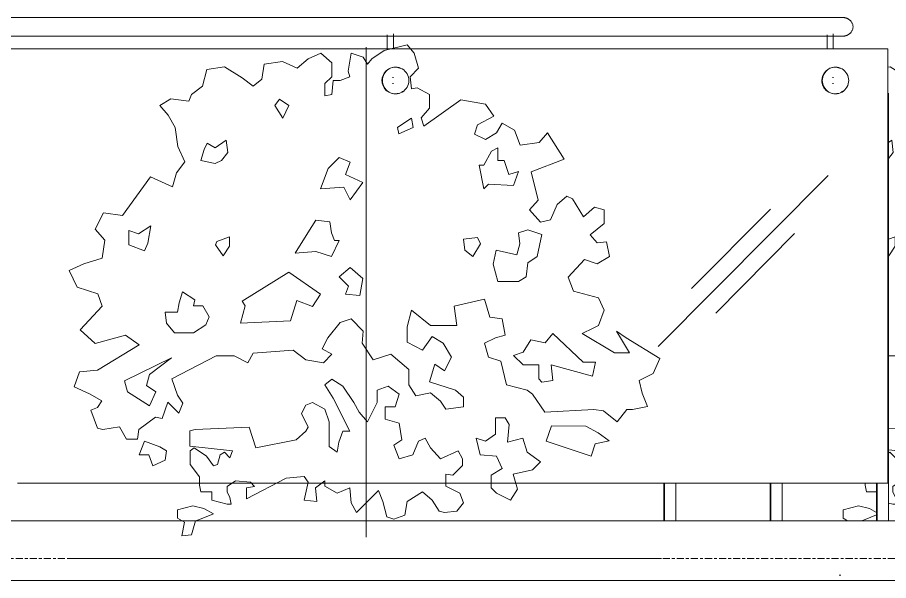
# Model space of a CAD drawing. Header units: millimetres. Extents: x -10599 to 108788, y -9455 to 93550.
# Drawn here: x 56476 to 58443, y 18550 to 19821 of the extents above; entities that cross this region are included whole.
import ezdxf

# ---------------------------------------------------------------- set-up
doc = ezdxf.new("R2010")
doc.units = ezdxf.units.MM
doc.linetypes.add('Centre', pattern=[31.75, 6.35, -4.7625, 15.875, -4.7625])
for name, color, linetype, lineweight in [('G-IMPT', 8, 'Continuous', 5), ('KINH', 152, 'Continuous', 5), ('L-SITE', 91, 'Continuous', 5), ('NET THAY 1', 41, 'Continuous', 5), ('NET THAY 2', 55, 'Continuous', 5), ('NET-THAY', 2, 'Continuous', 9), ('TRUC', 225, 'Continuous', 5)]:
    doc.layers.add(name, color=color, linetype=linetype, lineweight=lineweight)

# ---------------------------------------------------------------- blocks, each defined once
blk = doc.blocks.new('Railing - NBS_RailInfillPnl_Post-V80-MẶT ĐỨNG 1-14')
at = {"layer": 'NET THAY 2'}
for p, q in [((58175.5, 18770), (58175.5, 18685)), ((58176.7, 18685), (58176.7, 18770)), ((58202.5, 18770), (58202.5, 18685))]:
    blk.add_line(p, q, dxfattribs=at)
blk = doc.blocks.new('Railing - NBS_RailInfillPnl_Post-V81-MẶT ĐỨNG 1-14')
at = {"layer": 'NET THAY 2'}
for p, q in [((58442.5, 19650), (58442.5, 18685)), ((58415.5, 18770), (58415.5, 18685)), ((58416.7, 18685), (58416.7, 18770))]:
    blk.add_line(p, q, dxfattribs=at)
blk = doc.blocks.new('Railing - Railing-1506754-MẶT ĐỨNG 1-14')
at = {"layer": 'NET THAY 1'}
for p, q in [((41000.5, 18685), (58462.4, 18685)), ((58334.5, 18562), (58330.9, 18562))]:
    blk.add_line(p, q, dxfattribs=at)
for name, p in [('Railing - NBS_RailInfillPnl_Post-V81-MẶT ĐỨNG 1-14', (0, 0)), ('Railing - NBS_RailInfillPnl_Post-V80-MẶT ĐỨNG 1-14', (-240, 0)), ('Railing - NBS_RailInfillPnl_Post-V80-MẶT ĐỨNG 1-14', (0, 0))]:
    blk.add_blockref(name, p)
blk = doc.blocks.new('Top Rail Type - Top Rail_Internal_-1506755-MẶT ĐỨNG 1-14')
at = {"layer": 'NET THAY 1'}
for p, q in [((41000.5, 19750), (58441, 19750)), ((58441, 19750), (58441, 18770)), ((56476.1, 18770), (58441, 18770))]:
    blk.add_line(p, q, dxfattribs=at)
blk = doc.blocks.new('Handrail Type - Handrail_Internal_-1506756-MẶT ĐỨNG 1-14')
at = {"layer": 'NET THAY 1'}
for p, q in [((58338.7, 19821.2), (41000.5, 19821.2)), ((58338.7, 19821.2), (58315.7, 19821.2)), ((41000.5, 19778.8), (58338.7, 19778.8)), ((58315.7, 19778.8), (58338.7, 19778.8))]:
    blk.add_line(p, q, dxfattribs=at)
for points, knots in [([(58338.7, 19821.2), (58339.3, 19821.2), (58340.3, 19821.2), (58341.8, 19821), (58343.3, 19820.8), (58344.8, 19820.5), (58346.3, 19820.1), (58347.8, 19819.6), (58349.2, 19819), (58350.5, 19818.4), (58351.8, 19817.6), (58353.5, 19816.6), (58355.1, 19815.3), (58356.5, 19814), (58357.8, 19812.6), (58359.2, 19810.6), (58360.6, 19808.1), (58361.9, 19804.6), (58362.3, 19801.9), (58362.3, 19800)], [0.5, 0.5, 0.5, 0.5, 0.5208333, 0.5416667, 0.5625, 0.5833333, 0.6041667, 0.625, 0.6458333, 0.6666667, 0.6875, 0.7083333, 0.75, 0.7708333, 0.7916667, 0.8333333, 0.875, 0.9166667, 1, 1, 1, 1]), ([(58362.3, 19800), (58362.3, 19798.1), (58361.9, 19795.4), (58360.6, 19791.9), (58359.2, 19789.4), (58357.8, 19787.4), (58356.5, 19786), (58355.1, 19784.7), (58353.1, 19783.1), (58351, 19781.8), (58349.2, 19781), (58347.8, 19780.4), (58346.3, 19779.9), (58344.8, 19779.5), (58343.3, 19779.2), (58341.8, 19779), (58340.3, 19778.8), (58339.3, 19778.8), (58338.7, 19778.8)], [0, 0, 0, 0, 0.0833333, 0.125, 0.1666667, 0.2083333, 0.2291667, 0.25, 0.2916667, 0.3333333, 0.3541667, 0.375, 0.3958333, 0.4166667, 0.4375, 0.4583333, 0.4791667, 0.5, 0.5, 0.5, 0.5])]:
    blk.add_open_spline(points, degree=3, knots=knots, dxfattribs=at)
blk = doc.blocks.new('ALB-RAILING 32 - ALB-BALUSTER-V82-MẶT ĐỨNG 1-14')
at = {"layer": 'NET THAY 1'}
for p, q in [((58317.7, 19779.5), (58317.7, 19783.8)), ((58303.7, 19781.6), (58303.7, 19750)), ((58317.7, 19750), (58317.7, 19779)), ((58322.7, 19708.8), (58321.7, 19708.8)), ((58318.2, 19685.8), (58315.9, 19685.8)), ((58315.9, 19671.8), (58318.2, 19671.8)), ((58321.7, 19648.8), (58322.7, 19648.8))]:
    blk.add_line(p, q, dxfattribs=at)
for centre, start_param, end_param in [((58321.7, 19678.8), 0, 1.570796), ((58322.7, 19678.8), 4.712389, 7.853982), ((58321.7, 19678.8), 5.832651, 6.210121), ((58321.7, 19678.8), 1.570796, 3.403392), ((58322.7, 19678.8), 1.570796, 4.712389), ((58321.7, 19678.8), 3.544542, 3.785841)]:
    blk.add_ellipse(centre, major_axis=(0, 30), ratio=0.992899, start_param=start_param, end_param=end_param, dxfattribs=at)
blk = doc.blocks.new('CAY XANH 1 - new block_dwg_110_植栽_中_高木 - 落葉1_φ4000_H5500-1445069-IDEA-4th Storey - Detail-V153-MẶT ĐỨNG 1-14')
at = {"layer": 'G-IMPT'}
for p, q in [((58462.4, 18600), (58477.4, 18600)), ((58543.4, 18600), (58462.4, 18600)), ((58853.6, 18600), (58889.2, 18600)), ((59411.5, 18600), (58868.5, 18600)), ((59053.4, 18600), (58951.9, 18600)), ((59061.7, 18600), (58976.5, 18600)), ((59134.7, 18600), (59022.3, 18600)), ((59195.2, 18600), (59069.4, 18600)), ((59369.1, 18600), (59121.3, 18600)), ((59388.7, 18600), (59165.2, 18600)), ((59432.1, 18600), (59285, 18600))]:
    blk.add_line(p, q, dxfattribs=at)
at = {"layer": 'G-IMPT', "flags": 128}
for points in [[(58462.4, 18600), (58492.4, 18600), (58517.9, 18600), (58462.4, 18600)], [(58462.4, 18600), (58483.3, 18600), (58625.1, 18600), (58562.5, 18600), (58463.5, 18600)], [(58462.4, 18600), (58550.9, 18600), (58462.4, 18600)], [(58462.4, 18600), (58496.5, 18600), (58625.1, 18600), (58767, 18600), (58765.3, 18600)], [(58486.2, 18600), (58542.2, 18600), (58583.9, 18600), (58517.9, 18600), (58462.4, 18600)], [(58476.4, 18600), (58531.4, 18600), (58563.3, 18600)], [(58538.2, 18600), (58613.6, 18600), (58550.9, 18600), (58476.8, 18600)], [(58583.9, 18600), (58668, 18600), (58550.9, 18600)], [(58561, 18600), (58640, 18600), (58767, 18600), (58668, 18600)], [(58608.6, 18600), (58630.1, 18600), (58636.7, 18600), (58640, 18600)], [(58659.3, 18600), (58697.6, 18600), (58694.4, 18600), (58613.6, 18600)], [(58664.4, 18600), (58706.4, 18600), (58776.9, 18600), (58848.2, 18600)], [(58694.4, 18600), (58765.3, 18600), (58781.8, 18600), (58780.2, 18600)], [(58792.5, 18600), (58825.6, 18600), (58822.2, 18600), (58784.3, 18600), (58710.1, 18600)], [(59416.8, 18600), (59275, 18600), (59171.1, 18600), (59025.9, 18600), (58767, 18600), (58763.7, 18600), (58776.9, 18600), (58763.7, 18600)], [(58765.3, 18600), (58842.2, 18600), (58867, 18600), (58862.5, 18600)], [(59224.1, 18600), (59109.1, 18600), (58976.5, 18600), (58895.6, 18600), (58767, 18600), (58869.2, 18600), (58856.9, 18600)], [(58770.3, 18600), (58883.6, 18600), (59061.7, 18600), (59124.1, 18600)], [(58937.3, 18600), (58856.9, 18600), (58850.3, 18600), (58822.2, 18600)], [(58920.8, 18600), (58848.2, 18600), (58842.2, 18600)], [(59392.3, 18600), (59232.6, 18600), (59016, 18600), (58869.2, 18600)], [(58987.8, 18600), (58951.9, 18600), (58889.2, 18600)], [(59304, 18600), (59126.8, 18600), (58895.6, 18600), (59123.7, 18600), (59227.6, 18600), (59399.6, 18600)], [(58948.3, 18600), (58940.7, 18600), (58920.8, 18600), (58981.8, 18600), (59039.5, 18600)], [(59248.8, 18600), (59166.2, 18600), (59079.1, 18600), (58937.3, 18600), (58996.7, 18600)], [(59316.6, 18600), (59197.5, 18600), (59080.4, 18600), (59016, 18600)], [(59282.4, 18600), (59025.9, 18600), (59183, 18600)], [(59281.2, 18600), (59183, 18600), (59273.8, 18600), (59427.7, 18600)]]:
    blk.add_lwpolyline(points, dxfattribs=at)
blk = doc.blocks.new('CAY XANH 1 - new block_dwg-V154-MẶT ĐỨNG 1-14')
blk.add_blockref('CAY XANH 1 - new block_dwg_110_植栽_中_高木 - 落葉1_φ4000_H5500-1445069-IDEA-4th Storey - Detail-V153-MẶT ĐỨNG 1-14', (0, 0))
blk = doc.blocks.new('CAY XANH 1 - CAY XANH_dwg-V155-MẶT ĐỨNG 1-14')
at = {"layer": 'G-IMPT'}
for p, q in [((58442.5, 19502.6), (58453.2, 19516)), ((58415.5, 18703.6), (58399.3, 18712.7))]:
    blk.add_line(p, q, dxfattribs=at)
at = {"layer": 'G-IMPT', "flags": 128}
for points in [[(58441, 19708.8), (58446.1, 19709.6), (58486.2, 19684.8), (58511, 19665.8), (58530, 19681.6), (58535.9, 19715.5), (58576.5, 19721.8), (58610.3, 19706.5), (58635.1, 19728.1), (58663.1, 19740.3), (58687.9, 19718.6), (58687.9, 19687.4), (58672.6, 19672.1), (58672.6, 19644.1), (58687.9, 19647.3), (58691.1, 19678.5), (58707, 19678.5), (58728.6, 19687.4), (58725.4, 19700.1), (58731.8, 19740.3), (58759.2, 19731.3), (58768.7, 19715.5), (58778.3, 19728.1), (58806.2, 19746.6), (58858.5, 19759.3), (58874.4, 19740.3), (58883.9, 19706.5), (58864.9, 19687.4), (58868, 19660), (58880.7, 19662.6), (58908.7, 19647.3), (58908.7, 19616.1), (58889.7, 19594.5), (58896, 19576), (58979.5, 19635.1), (59035.4, 19625.6), (59053.9, 19598.2), (59017, 19579.1), (59010.6, 19557.5), (59035.4, 19545.3), (59060.3, 19560.7), (59072.4, 19582.3), (59100.4, 19567), (59113.1, 19532.7), (59156.4, 19539), (59174.9, 19560.7), (59212.4, 19501.5), (59138.4, 19473), (59153.7, 19408.5), (59134.7, 19386.8), (59159.5, 19358.8), (59181.7, 19364.6), (59197, 19399), (59218.7, 19417.5), (59231.4, 19411.7), (59256.2, 19371), (59281, 19392.6), (59302.7, 19386.8), (59302.7, 19355.7), (59271.5, 19330.8), (59286.8, 19312.3), (59308.5, 19315), (59314.8, 19281.2), (59286.8, 19265.3), (59258.8, 19274.8), (59221.9, 19234.7), (59234, 19203.5), (59290, 19188.2), (59302.7, 19160.2), (59290, 19125.8), (59277.8, 19119.5), (59253, 19107.4), (59326.2, 19063.8), (59360.5, 19063.8), (59330.7, 19113.2), (59352.3, 19097.8), (59428.6, 19051.1), (59413.3, 19017.3), (59382.2, 19001.4), (59388.5, 18973.4), (59400.6, 18942.8), (59366.8, 18936.4), (59354.2, 18936.4), (59332.5, 18908.4), (59301.4, 18933.3), (59279.7, 18936.4), (59169.1, 18930.4), (59141.1, 18970.5), (59128.9, 18980), (59082.4, 18992.2), (59069.8, 19045), (59041.8, 19054.5), (59032.8, 19085.7), (59057.6, 19097.8), (59079.3, 19104.2), (59072.9, 19141.2), (59044.9, 19144.3), (59032.8, 19185), (58964.1, 19169.2), (58970.5, 19125.8), (58911.3, 19125.8), (58868, 19160.2), (58858.5, 19122.7), (58858.5, 19088.3), (58892.9, 19069.8), (58914.5, 19101), (58939.3, 19085.7), (58958.3, 19054.5), (58942.5, 19023.4), (58920.8, 19038.7), (58908.7, 18998.5), (58967.3, 18980), (58985.8, 18964.2), (58985.8, 18942.5), (58945.7, 18936.7), (58933.5, 18955.2), (58911.3, 18973.7), (58877.5, 18967.3), (58861.7, 18992.2), (58861.7, 19026.5), (58821.6, 19060.9), (58781.4, 19048.2), (58756.6, 19085.7), (58759.2, 19113.2), (58731.8, 19141.2), (58707, 19132.2), (58679, 19097.8), (58666.3, 19073), (58687.9, 19060.9), (58669.5, 19041.8), (58629.3, 19048.2), (58601.3, 19069.8), (58510.7, 19063.5), (58498.5, 19041.8), (58467.4, 19057.2), (58442.5, 19057.2)], [(58453.2, 19516), (58449.7, 19544.3), (58442.5, 19539.2)], [(58443, 19283.3), (58457.2, 19304.6), (58457.2, 19325.9), (58442.5, 19320.4)], [(58442.5, 18893.6), (58501.7, 18896), (58517, 18849.5), (58607.7, 18868), (58629.3, 18887), (58635.1, 18896), (58619.8, 18927.2), (58629.3, 18945.7), (58644.6, 18952), (58672.6, 18936.7), (58682.1, 18908.7), (58682.1, 18874.4), (58682.1, 18852.7), (58700.6, 18840), (58703.8, 18862.2), (58712.8, 18887), (58728.6, 18887), (58691.1, 18961.5), (58672.6, 18992.2), (58687.9, 19004.9), (58712.8, 18989), (58737.6, 18952), (58750.3, 18930.4), (58768.7, 18908.7), (58790.4, 18952), (58790.4, 18980), (58815.2, 18989), (58840, 18970.5), (58831.1, 18942.5), (58808.9, 18942.5), (58808.9, 18914.5), (58840, 18905.5), (58846.4, 18868), (58827.9, 18855.9), (58840, 18824.7), (58871.2, 18834.2), (58883.9, 18864.9), (58899.2, 18871.2), (58911.3, 18849.5), (58933.5, 18824.7), (58973.7, 18843.2), (58983.2, 18824.7), (58983.2, 18809.4), (58961, 18787.7), (58945.7, 18790.4), (58945.7, 18762.9), (58976.8, 18747), (58985.8, 18725.4), (58970.5, 18706.9), (58942.5, 18703.7), (58930.3, 18706.9), (58914.5, 18731.7), (58892.9, 18750.2), (58858.5, 18728.5), (58852.7, 18697.4), (58827.9, 18688.4), (58812.1, 18694.2), (58803.1, 18728.5), (58793.6, 18753.4), (58771.9, 18731.7), (58743.9, 18703.7), (58731.8, 18725.4), (58728.6, 18759.7), (58700.6, 18747), (58672.6, 18762.9), (58672.6, 18775), (58651, 18759.7), (58654.2, 18728.5), (58626.2, 18731.7), (58635.1, 18771.9), (58626.2, 18784.6), (58585.5, 18781.4), (58495.4, 18734.3), (58495.4, 18759.2), (58513.9, 18762.3), (58504.4, 18771.9)], [(58442.5, 18837.9), (58445.7, 18840), (58457.9, 18827.3), (58464.2, 18843.2), (58442.5, 18845.5)], [(58415.5, 18750.2), (58392.9, 18750.2), (58389.8, 18765.5), (58389.8, 18770)], [(58504.4, 18771.9), (58470.6, 18775), (58452.1, 18762.3), (58452.1, 18750.2), (58457.9, 18737.5), (58461.1, 18722.2), (58452.1, 18722.2), (58442.5, 18724.7)], [(58399.3, 18712.7), (58374.4, 18719), (58340.1, 18709.5), (58340.1, 18691), (58349.8, 18685)], [(58381.2, 18685), (58389.8, 18687.9), (58415.5, 18698.3)]]:
    blk.add_lwpolyline(points, dxfattribs=at)
for points in [[(58591.5, 19622.4), (58570.2, 19636.6), (58559.6, 19622.4), (58577.3, 19594)], [(58857.5, 19586.9), (58868.1, 19594), (58871.6, 19572.7), (58839.7, 19558.5), (58836.2, 19572.7)], [(59048.9, 19519.5), (59063.1, 19526.6), (59063.1, 19498.2), (59077.3, 19498.2), (59087.9, 19466.3), (59109.2, 19473.4), (59098.6, 19441.5), (59041.8, 19445), (59031.2, 19434.4), (59020.6, 19487.6), (59031.2, 19487.6)], [(58680.2, 19480.5), (58705, 19505.3), (58729.8, 19494.7), (58719.2, 19466.3), (58758.2, 19448.6), (58729.8, 19409.5), (58715.6, 19437.9), (58662.4, 19434.4)], [(58634.1, 19335), (58651.8, 19363.4), (58683.7, 19359.9), (58687.3, 19335), (58694.4, 19317.3), (58705, 19317.3), (58687.3, 19281.8), (58651.8, 19292.5), (58605.7, 19288.9)], [(59052.5, 19264.1), (59059.6, 19296), (59105.7, 19285.4), (59112.8, 19310.2), (59109.2, 19335), (59130.5, 19342.1), (59162.4, 19331.5), (59151.8, 19281.8), (59130.5, 19267.6), (59126.9, 19235.7), (59109.2, 19225.1), (59063.1, 19225.1)], [(58988.7, 19296), (58985.1, 19320.9), (59017, 19324.4), (59024.1, 19310.2), (59006.4, 19281.8)], [(58751.1, 19193.2), (58758.2, 19232.2), (58729.8, 19257), (58705, 19235.7), (58726.3, 19214.4), (58719.2, 19196.7)], [(58644.7, 19168.3), (58662.4, 19196.7), (58591.5, 19246.4), (58485.6, 19180.5), (58492.6, 19169.8), (58482, 19130.8), (58595.1, 19136.4), (58609.3, 19182.5)], [(59119.9, 19065.4), (59137.6, 19093.8), (59169.5, 19086.7), (59187.2, 19108), (59255.3, 19043.1), (59283.7, 19043.1), (59276.6, 19011.2), (59183.7, 19037.1), (59187.2, 19001.6), (59162.4, 18998), (59155.3, 19005.1), (59155.3, 19037.1), (59119.9, 19037.1), (59098.6, 19058.4)], [(59088.3, 18902.4), (59079.3, 18917.7), (59057.6, 18917.7), (59057.6, 18880.7), (59035.4, 18864.9), (59013.8, 18871.2), (59023.3, 18834.2), (59060.3, 18831), (59072.9, 18803), (59048.1, 18787.7), (59048.1, 18759.7), (59060.3, 18747), (59091.4, 18731.7), (59107.3, 18756.5), (59097.8, 18790.4), (59141.1, 18799.9), (59159.5, 18818.4), (59128.9, 18840), (59119.4, 18871.2), (59085.1, 18862.2)], [(59261.2, 18898.9), (59184.4, 18899.2), (59172.2, 18864.9), (59273.4, 18830.8), (59282.9, 18858.8), (59314, 18865.1), (59289.2, 18883.6)]]:
    blk.add_lwpolyline(points, close=True, dxfattribs=at)
blk = doc.blocks.new('CAY XANH 1 - CAY XANH_dwg-V123-MẶT ĐỨNG 1-14')
at = {"layer": 'G-IMPT'}
for p, q in [((59193.8, 19483), (59193.8, 19514.9)), ((59193.8, 19221.1), (59193.8, 19260.1)), ((59193.8, 18899.2), (59193.8, 18914.4))]:
    blk.add_line(p, q, dxfattribs=at)
at = {"layer": 'G-IMPT', "flags": 128}
for points in [[(59193.8, 19673.5), (59193.8, 19682.4), (59193.8, 19695.1), (59193.8, 19735.2), (59193.8, 19726.2), (59193.8, 19710.4), (59193.8, 19723), (59193.8, 19741.5), (59193.8, 19754.1), (59193.8, 19735.2), (59193.8, 19701.4), (59193.8, 19682.4), (59193.8, 19655), (59193.8, 19657.7), (59193.8, 19642.4), (59193.8, 19611.3), (59193.8, 19589.7), (59193.8, 19571.2), (59193.8, 19630.3), (59193.8, 19620.8), (59193.8, 19593.4), (59193.8, 19574.4), (59193.8, 19552.8), (59193.8, 19540.6), (59193.8, 19555.9), (59193.8, 19577.5), (59193.8, 19562.3), (59193.8, 19528), (59193.8, 19534.3), (59193.8, 19555.9), (59193.8, 19496.9), (59193.8, 19468.4), (59193.8, 19404.1), (59193.8, 19382.5), (59193.8, 19354.6), (59193.8, 19360.4), (59193.8, 19394.6), (59193.8, 19413.1), (59193.8, 19407.3), (59193.8, 19366.7), (59193.8, 19388.3), (59193.8, 19382.5), (59193.8, 19351.4), (59193.8, 19326.6), (59193.8, 19308.2), (59193.8, 19310.8), (59193.8, 19277.1), (59193.8, 19261.3), (59193.8, 19270.8), (59193.8, 19230.7), (59193.8, 19199.6), (59193.8, 19184.3), (59193.8, 19156.4), (59193.8, 19122.1), (59193.8, 19115.8), (59193.8, 19103.7), (59193.8, 19060.2)], [(59193.8, 18866.3), (59193.8, 18894.2), (59193.8, 18887.9), (59193.8, 18891), (59193.8, 18931.1), (59193.8, 18937.4), (59193.8, 18952.7), (59193.8, 18968.5), (59193.8, 18983.8), (59193.8, 19018.1), (59193.8, 19021.2), (59193.8, 19078.4), (59193.8, 19100), (59193.8, 19081.5), (59193.8, 19112.6), (59193.8, 19165.3), (59193.8, 19193.3), (59193.8, 19208.6), (59193.8, 19246), (59193.8, 19261.3), (59193.8, 19273.4), (59193.8, 19314), (59193.8, 19338.8), (59193.8, 19375.6), (59193.8, 19369.9), (59193.8, 19456.8), (59193.8, 19434.7), (59193.8, 19465.8), (59193.8, 19490.6), (59193.8, 19524.8), (59193.8, 19568.1), (59193.8, 19596), (59193.8, 19617.6), (59193.8, 19632.9), (59193.8, 19627.1), (59193.8, 19642.4), (59193.8, 19660.8), (59193.8, 19698.3), (59193.8, 19704.6), (59193.8, 19679.8), (59193.8, 19660.8), (59193.8, 19676.6), (59193.8, 19710.4), (59193.8, 19716.7), (59193.8, 19701.4), (59193.8, 19723), (59193.8, 19735.2), (59193.8, 19713.5), (59193.8, 19682.4), (59193.8, 19667.2), (59193.8, 19639.2), (59193.8, 19642.4), (59193.8, 19673.5)], [(59193.8, 19514.9), (59193.8, 19522), (59193.8, 19493.6)], [(59193.8, 19493.6), (59193.8, 19461.8), (59193.8, 19468.9), (59193.8, 19437), (59193.8, 19440.6), (59193.8, 19429.9), (59193.8, 19483)], [(59193.8, 19330.8), (59193.8, 19359.2), (59193.8, 19355.6), (59193.8, 19330.8), (59193.8, 19313.1)], [(59193.8, 19260.1), (59193.8, 19291.9), (59193.8, 19281.3), (59193.8, 19306.1), (59193.8, 19330.8), (59193.8, 19337.9), (59193.8, 19327.3), (59193.8, 19277.8), (59193.8, 19263.6), (59193.8, 19231.7), (59193.8, 19221.1)], [(59193.8, 19313.1), (59193.8, 19277.8), (59193.8, 19288.4), (59193.8, 19284.8), (59193.8, 19330.8)], [(59193.8, 19151.8), (59193.8, 19173.1), (59193.8, 19197.8), (59193.8, 19180.1), (59193.8, 19166)], [(59193.8, 18933.1), (59193.8, 18905.2), (59193.8, 18930), (59193.8, 18933.1), (59193.8, 18927.1), (59193.8, 18967.2), (59193.8, 18976.6), (59193.8, 18988.8), (59193.8, 19041.5), (59193.8, 19051), (59193.8, 19082.1), (59193.8, 19094.2), (59193.8, 19100.5), (59193.8, 19137.4), (59193.8, 19140.6), (59193.8, 19181.2), (59193.8, 19165.3), (59193.8, 19122.1)], [(59193.8, 19166), (59193.8, 19141.2), (59193.8, 19123.5), (59193.8, 19105.8)], [(59193.8, 19122.1), (59193.8, 19156.4), (59193.8, 19119), (59193.8, 19084.7), (59193.8, 19066.2), (59193.8, 19097.3), (59193.8, 19082.1), (59193.8, 19051), (59193.8, 19019.9), (59193.8, 19035.1), (59193.8, 18995.1), (59193.8, 18976.6), (59193.8, 18960.8), (59193.8, 18939.2), (59193.8, 18933.4), (59193.8, 18951.9), (59193.8, 18970.3), (59193.8, 18964), (59193.8, 18988.8), (59193.8, 19023), (59193.8, 19057.3), (59193.8, 19044.6), (59193.8, 19082.1), (59193.8, 19109.5), (59193.8, 19137.4), (59193.8, 19128.4), (59193.8, 19094.2), (59193.8, 19069.4), (59193.8, 19057.3), (59193.8, 19038.3), (59193.8, 19044.6), (59193.8, 19066.2), (59193.8, 19059.9), (59193.8, 19038.3), (59193.8, 19053.6)], [(59193.8, 19105.8), (59193.8, 19127.1), (59193.8, 19151.8)], [(59193.8, 19060.2), (59193.8, 19109.5), (59193.8, 19094.2), (59193.8, 19047.5), (59193.8, 19013.8), (59193.8, 18998), (59193.8, 18970), (59193.8, 18939.5), (59193.8, 18933.1)], [(59193.8, 19061.9), (59193.8, 19090.2), (59193.8, 19083.1), (59193.8, 19104.3), (59193.8, 19039.6)], [(59193.8, 19033.5), (59193.8, 19054.8), (59193.8, 19061.9)], [(59193.8, 19053.6), (59193.8, 19002.3), (59193.8, 18965.4), (59193.8, 18946.9), (59193.8, 18924.8), (59193.8, 18940.6), (59193.8, 18949.4), (59193.8, 18912.6)], [(59193.8, 19039.6), (59193.8, 19007.8), (59193.8, 19033.5), (59193.8, 18998.2), (59193.8, 18994.6), (59193.8, 19001.7), (59193.8, 19033.5)], [(59193.8, 18883.9), (59193.8, 18958.2), (59193.8, 18988.8), (59193.8, 19001.4), (59193.8, 18985.6), (59193.8, 18948.7), (59193.8, 18927.1), (59193.8, 18905.5), (59193.8, 18948.7), (59193.8, 18976.6), (59193.8, 18985.6), (59193.8, 18967.2), (59193.8, 18939.2)], [(59193.8, 18747.3), (59193.8, 18762.6), (59193.8, 18781.1), (59193.8, 18809), (59193.8, 18840.1), (59193.8, 18846.4), (59193.8, 18827.5), (59193.8, 18805.8), (59193.8, 18809), (59193.8, 18830.6), (59193.8, 18836.9), (59193.8, 18824.3), (59193.8, 18840.1), (59193.8, 18850.4), (59193.8, 18884.7), (59193.8, 18887.9), (59193.8, 18892.8), (59193.8, 18846.4), (59193.8, 18864.9), (59193.8, 18883.9), (59193.8, 18892.8), (59193.8, 18923.9), (59193.8, 18942.4), (59193.8, 18948.7), (59193.8, 18933.4), (59193.8, 18905.5), (59193.8, 18871.2), (59193.8, 18849.6), (59193.8, 18837), (59193.8, 18859.1), (59193.8, 18883.9)], [(59193.8, 18939.2), (59193.8, 18911.3), (59193.8, 18902.3), (59193.8, 18864.9), (59193.8, 18852.8), (59193.8, 18821.7), (59193.8, 18831.2), (59193.8, 18861.7), (59193.8, 18868.1), (59193.8, 18846.4), (59193.8, 18821.7), (59193.8, 18840.1), (59193.8, 18821.7), (59193.8, 18806.4), (59193.8, 18784.8), (59193.8, 18787.4), (59193.8, 18760), (59193.8, 18744.2), (59193.8, 18722.6), (59193.8, 18704.1), (59193.8, 18701), (59193.8, 18704.1), (59193.8, 18728.9), (59193.8, 18747.3), (59193.8, 18725.7), (59193.8, 18694.6), (59193.8, 18685.7), (59193.8, 18691.5), (59193.8, 18725.7), (59193.8, 18750.5), (59193.8, 18728.9), (59193.8, 18701), (59193.8, 18722.6), (59193.8, 18756.8), (59193.8, 18744.2), (59193.8, 18760), (59193.8, 18772.1), (59193.8, 18756.8), (59193.8, 18725.7), (59193.8, 18728.9), (59193.8, 18769), (59193.8, 18781.6), (59193.8, 18778.4), (59193.8, 18731.5), (59193.8, 18756.3), (59193.8, 18759.5), (59193.8, 18768.9)], [(59193.8, 18912.6), (59193.8, 18915.8), (59193.8, 18887.9), (59193.8, 18866.3)], [(59193.8, 18914.4), (59193.8, 18877.5), (59193.8, 18861.7), (59193.8, 18868.1), (59193.8, 18831.2), (59193.8, 18828), (59193.8, 18800.1), (59193.8, 18784.8), (59193.8, 18756.8), (59193.8, 18744.2), (59193.8, 18728.9), (59193.8, 18753.7), (59193.8, 18787.4), (59193.8, 18796.9), (59193.8, 18815.3), (59193.8, 18837), (59193.8, 18868.1), (59193.8, 18859.1), (59193.8, 18899.2)], [(59193.8, 18849.1), (59193.8, 18861.7), (59193.8, 18830.6)], [(59193.8, 18830.6), (59193.8, 18805.8), (59193.8, 18818.5), (59193.8, 18840.1), (59193.8, 18849.1)], [(59193.8, 18768.9), (59193.8, 18772.1), (59193.8, 18759.5), (59193.8, 18747.3), (59193.8, 18734.7), (59193.8, 18719.4)], [(59193.8, 18719.4), (59193.8, 18728.4), (59193.8, 18747.3)]]:
    blk.add_lwpolyline(points, dxfattribs=at)
for points in [[(59193.8, 19617.5), (59193.8, 19631.7), (59193.8, 19617.5), (59193.8, 19589.2)], [(59193.8, 19582.1), (59193.8, 19589.2), (59193.8, 19568), (59193.8, 19553.8), (59193.8, 19568)], [(59193.8, 19511.3), (59193.8, 19539.7), (59193.8, 19522), (59193.8, 19532.6), (59193.8, 19518.4), (59193.8, 19493.6), (59193.8, 19486.6), (59193.8, 19493.6)], [(59193.8, 19475.9), (59193.8, 19500.7), (59193.8, 19490.1), (59193.8, 19461.8), (59193.8, 19444.1), (59193.8, 19405.2), (59193.8, 19433.5), (59193.8, 19429.9)], [(59193.8, 19304), (59193.8, 19335.9), (59193.8, 19328.8), (59193.8, 19346.5), (59193.8, 19307.6), (59193.8, 19289.9)], [(59193.8, 19311.1), (59193.8, 19304), (59193.8, 19279.2), (59193.8, 19300.5), (59193.8, 19321.7)], [(59193.8, 19291.9), (59193.8, 19316.7), (59193.8, 19320.2), (59193.8, 19306.1), (59193.8, 19277.8)], [(59193.8, 19189.3), (59193.8, 19228.2), (59193.8, 19253), (59193.8, 19231.7), (59193.8, 19210.5), (59193.8, 19192.8)], [(59193.8, 19164.5), (59193.8, 19192.8), (59193.8, 19242.4), (59193.8, 19176.6), (59193.8, 19166), (59193.8, 19127.1), (59193.8, 19132.6), (59193.8, 19178.7)], [(59193.8, 18972.7), (59193.8, 18997.5), (59193.8, 19049.2), (59193.8, 19011.6), (59193.8, 18986.9), (59193.8, 18972.7), (59193.8, 18940.9)], [(59193.8, 18895.7), (59193.8, 18896), (59193.8, 18861.7), (59193.8, 18827.7), (59193.8, 18855.7), (59193.8, 18862), (59193.8, 18880.4)], [(59193.8, 18709.9), (59193.8, 18716.2), (59193.8, 18706.7), (59193.8, 18688.3), (59193.8, 18678.8), (59193.8, 18648.2), (59193.8, 18650.9), (59193.8, 18682), (59193.8, 18685.1), (59193.8, 18697.8)]]:
    blk.add_lwpolyline(points, close=True, dxfattribs=at)
blk = doc.blocks.new('CAY XANH 1 - CAY XANH 1-V156-MẶT ĐỨNG 1-14')
for name, p in [('CAY XANH 1 - CAY XANH_dwg-V155-MẶT ĐỨNG 1-14', (0, 0)), ('CAY XANH 1 - CAY XANH_dwg-V123-MẶT ĐỨNG 1-14', (-428.3, 0)), ('CAY XANH 1 - new block_dwg-V154-MẶT ĐỨNG 1-14', (0, 0))]:
    blk.add_blockref(name, p)
blk = doc.blocks.new('CAY XANH 1 - new block_dwg_110_植栽_中_高木 - 落葉1_φ4000_H5500-1445069-IDEA-4th Storey - Detail-V161-MẶT ĐỨNG 1-14')
at = {"layer": 'G-IMPT'}
for p, q in [((56594.3, 18600), (56774.5, 18600)), ((56602.6, 18600), (56738.1, 18600)), ((56644.4, 18600), (56735.7, 18600)), ((56738.3, 18600), (56796, 18600)), ((56777.4, 18600), (56836.4, 18600)), ((56787.7, 18600), (56915.7, 18600)), ((56921.4, 18600), (56975.1, 18600)), ((57041, 18600), (57025.1, 18600)), ((57134.3, 18600), (57137.6, 18600)), ((57351.2, 18600), (57386.8, 18600)), ((57909.1, 18600), (57366.1, 18600)), ((57551, 18600), (57449.5, 18600)), ((57559.3, 18600), (57474.1, 18600)), ((57632.3, 18600), (57519.9, 18600)), ((57692.9, 18600), (57567.1, 18600)), ((57866.7, 18600), (57618.9, 18600)), ((57886.3, 18600), (57662.8, 18600)), ((57929.8, 18600), (57782.6, 18600))]:
    blk.add_line(p, q, dxfattribs=at)
at = {"layer": 'G-IMPT', "flags": 128}
for points in [[(56602.8, 18600), (56778.3, 18600), (56894.4, 18600), (56947.9, 18600)], [(56614.9, 18600), (56741.7, 18600), (56850.6, 18600), (56980.9, 18600), (57122.7, 18600), (57060.1, 18600), (56961.1, 18600), (56814.6, 18600)], [(56754.4, 18600), (56868.3, 18600), (56795.8, 18600), (56767.7, 18600), (56699.8, 18600)], [(56700.5, 18600), (56898.4, 18600), (56994.1, 18600), (57122.7, 18600), (57264.6, 18600), (57262.9, 18600)], [(56714.9, 18600), (56868.3, 18600), (56822.4, 18600)], [(56739.5, 18600), (56847.5, 18600), (56903.6, 18600)], [(56868.3, 18600), (57048.5, 18600), (56847.3, 18600), (56740.4, 18600)], [(56965.8, 18600), (56990, 18600), (57015.5, 18600), (56868.3, 18600)], [(57032.4, 18600), (57039.9, 18600), (57081.5, 18600), (57015.5, 18600), (56933.1, 18600), (56880.3, 18600), (56876.4, 18600)], [(56974, 18600), (57029, 18600), (57060.9, 18600)], [(57035.9, 18600), (57111.2, 18600), (57048.5, 18600), (56974.4, 18600)], [(57081.5, 18600), (57165.6, 18600), (57048.5, 18600)], [(57157, 18600), (57195.2, 18600), (57192, 18600), (57111.2, 18600)], [(57116.9, 18600), (57137.6, 18600), (57264.6, 18600), (57165.6, 18600)], [(57192, 18600), (57262.9, 18600), (57279.4, 18600), (57277.8, 18600)], [(57290.1, 18600), (57323.2, 18600), (57319.9, 18600), (57281.9, 18600), (57207.7, 18600)], [(57212.7, 18600), (57274.5, 18600), (57345.8, 18600)], [(57914.5, 18600), (57772.6, 18600), (57668.7, 18600), (57523.6, 18600), (57264.6, 18600), (57261.3, 18600), (57274.5, 18600), (57261.3, 18600)], [(57716, 18600), (57606.8, 18600), (57474.1, 18600), (57393.2, 18600), (57264.6, 18600), (57366.9, 18600), (57354.5, 18600)], [(57267.9, 18600), (57381.3, 18600), (57559.3, 18600), (57576.6, 18600)], [(57434.9, 18600), (57354.5, 18600), (57347.9, 18600), (57319.9, 18600)], [(57334, 18600), (57339.8, 18600), (57344.1, 18600)], [(57418.4, 18600), (57345.8, 18600), (57339.8, 18600)], [(57889.9, 18600), (57730.2, 18600), (57513.7, 18600), (57366.9, 18600)], [(57485.4, 18600), (57449.5, 18600), (57386.8, 18600)], [(57801.6, 18600), (57624.5, 18600), (57393.2, 18600), (57621.3, 18600), (57725.2, 18600), (57897.2, 18600)], [(57424.8, 18600), (57418.4, 18600), (57441.2, 18600)], [(57746.5, 18600), (57663.8, 18600), (57576.7, 18600), (57434.9, 18600), (57494.3, 18600)], [(57814.3, 18600), (57695.1, 18600), (57578, 18600), (57513.7, 18600)], [(57780.1, 18600), (57523.6, 18600), (57680.7, 18600)], [(57778.9, 18600), (57680.7, 18600), (57771.4, 18600), (57925.3, 18600)]]:
    blk.add_lwpolyline(points, dxfattribs=at)
blk = doc.blocks.new('CAY XANH 1 - new block_dwg-V162-MẶT ĐỨNG 1-14')
blk.add_blockref('CAY XANH 1 - new block_dwg_110_植栽_中_高木 - 落葉1_φ4000_H5500-1445069-IDEA-4th Storey - Detail-V161-MẶT ĐỨNG 1-14', (0, 0))
blk = doc.blocks.new('CAY XANH 1 - CAY XANH_dwg-V118-MẶT ĐỨNG 1-14')
at = {"layer": 'G-IMPT', "flags": 128}
for points in [[(41357.7, 18915.9), (41342.4, 18919.1), (41304.9, 18891.1), (41301.8, 18869.4), (41276.9, 18869.4), (41261.6, 18897.4), (41224.1, 18891.1), (41212, 18894.2), (41196.7, 18934.4), (41212, 18940.7), (41221.5, 18956), (41193.5, 18971.9), (41159.2, 18987.2), (41171.3, 19021.5), (41212, 19024.7), (41306, 19082), (41274.8, 19103.6), (41206.2, 19085.2), (41172.4, 19116.3), (41222, 19169.2), (41212.5, 19197.2), (41166, 19212.5), (41147.5, 19250), (41181.3, 19265.3), (41222, 19277.5), (41228.3, 19318.1), (41206.2, 19343), (41225.2, 19380), (41268.5, 19374.1), (41331.1, 19461.3), (41380.8, 19439.1), (41389.8, 19470.3), (41408.8, 19495.1), (41392.9, 19529.5), (41387.1, 19572.8), (41371.3, 19600.8), (41352.8, 19622.5), (41377.6, 19637.8), (41417.8, 19632), (41424.1, 19647.3), (41448.9, 19665.8), (41458.4, 19703.3), (41498.6, 19709.6), (41538.7, 19684.8), (41563.5, 19665.8), (41582.5, 19681.6), (41588.3, 19715.5), (41629, 19721.8), (41662.8, 19706.5), (41687.6, 19728.1), (41715.6, 19740.3), (41740.4, 19718.6), (41740.4, 19687.4), (41725.1, 19672.1), (41725.1, 19644.1), (41740.4, 19647.3), (41743.6, 19678.5), (41759.4, 19678.5), (41781.1, 19687.4), (41777.9, 19700.1), (41784.3, 19740.3), (41811.7, 19731.3), (41821.2, 19715.5), (41830.7, 19728.1), (41858.7, 19746.6), (41911, 19759.3), (41926.8, 19740.3), (41936.3, 19706.5), (41917.3, 19687.4), (41920.5, 19660), (41933.2, 19662.6), (41961.2, 19647.3), (41961.2, 19616.1), (41942.2, 19594.5), (41948.5, 19576), (42031.9, 19635.1), (42087.9, 19625.6), (42106.4, 19598.2), (42069.4, 19579.1), (42063.1, 19557.5), (42087.9, 19545.3), (42112.7, 19560.7), (42124.9, 19582.3), (42152.9, 19567), (42165.5, 19532.7), (42208.9, 19539), (42227.3, 19560.7), (42264.8, 19501.5), (42190.9, 19473), (42206.2, 19408.5), (42187.2, 19386.8), (42212, 19358.8), (42234.2, 19364.6), (42249.5, 19399), (42271.2, 19417.5), (42283.8, 19411.7), (42308.7, 19371), (42333.5, 19392.6), (42355.1, 19386.8), (42355.1, 19355.7), (42324, 19330.8), (42339.3, 19312.3), (42360.9, 19315), (42367.3, 19281.2), (42339.3, 19265.3), (42311.3, 19274.8), (42274.3, 19234.7), (42286.5, 19203.5), (42342.5, 19188.2), (42355.1, 19160.2), (42342.5, 19125.8), (42330.3, 19119.5), (42305.5, 19107.4), (42378.7, 19063.8), (42413, 19063.8), (42383.1, 19113.2), (42404.8, 19097.8), (42481.1, 19051.1), (42465.8, 19017.3), (42434.6, 19001.4), (42441, 18973.4), (42453.1, 18942.8), (42419.3, 18936.4), (42406.6, 18936.4), (42385, 18908.4), (42353.8, 18933.3), (42332.2, 18936.4), (42221.5, 18930.4), (42193.5, 18970.5), (42181.4, 18980), (42134.9, 18992.2), (42122.2, 19045), (42094.3, 19054.5), (42085.3, 19085.7), (42110.1, 19097.8), (42131.7, 19104.2), (42125.4, 19141.2), (42097.4, 19144.3), (42085.3, 19185), (42016.6, 19169.2), (42023, 19125.8), (41963.8, 19125.8), (41920.5, 19160.2), (41911, 19122.7), (41911, 19088.3), (41945.3, 19069.8), (41967, 19101), (41991.8, 19085.7), (42010.8, 19054.5), (41995, 19023.4), (41973.3, 19038.7), (41961.2, 18998.5), (42019.8, 18980), (42038.3, 18964.2), (42038.3, 18942.5), (41998.1, 18936.7), (41986, 18955.2), (41963.8, 18973.7), (41930, 18967.3), (41914.2, 18992.2), (41914.2, 19026.5), (41874, 19060.9), (41833.9, 19048.2), (41809.1, 19085.7), (41811.7, 19113.2), (41784.3, 19141.2), (41759.4, 19132.2), (41731.4, 19097.8), (41718.8, 19073), (41740.4, 19060.9), (41721.9, 19041.8), (41681.8, 19048.2), (41653.8, 19069.8), (41563.2, 19063.5), (41551, 19041.8), (41519.9, 19057.2), (41479.7, 19057.2), (41379.4, 19005.7), (41392.1, 18968.7), (41404.2, 18950.2), (41395.2, 18928), (41379.4, 18943.9), (41370.5, 18952.8)], [(41644, 19622.4), (41622.7, 19636.6), (41612.1, 19622.4), (41629.8, 19594)], [(41909.9, 19586.9), (41920.6, 19594), (41924.1, 19572.7), (41892.2, 19558.5), (41888.7, 19572.7)], [(41505.7, 19516), (41502.2, 19544.3), (41477.3, 19526.6), (41459.6, 19537.2), (41452.5, 19523), (41445.4, 19498.2), (41477.3, 19491.1), (41491.5, 19498.2)], [(42101.4, 19519.5), (42115.6, 19526.6), (42115.6, 19498.2), (42129.8, 19498.2), (42140.4, 19466.3), (42161.7, 19473.4), (42151, 19441.5), (42094.3, 19445), (42083.7, 19434.4), (42073, 19487.6), (42083.7, 19487.6)], [(41732.6, 19480.5), (41757.5, 19505.3), (41782.3, 19494.7), (41771.6, 19466.3), (41810.6, 19448.6), (41782.3, 19409.5), (41768.1, 19437.9), (41714.9, 19434.4)], [(41282.7, 19308.2), (41282.7, 19340.1), (41304, 19333), (41332.4, 19350.7), (41325.3, 19311.7), (41318.2, 19294)], [(41686.5, 19335), (41704.3, 19363.4), (41736.2, 19359.9), (41739.7, 19335), (41746.8, 19317.3), (41757.5, 19317.3), (41739.7, 19281.8), (41704.3, 19292.5), (41658.2, 19288.9)], [(42105, 19264.1), (42112, 19296), (42158.1, 19285.4), (42165.2, 19310.2), (42161.7, 19335), (42183, 19342.1), (42214.9, 19331.5), (42204.2, 19281.8), (42183, 19267.6), (42179.4, 19235.7), (42161.7, 19225.1), (42115.6, 19225.1)], [(41481.3, 19315.3), (41477.8, 19308.2), (41495.5, 19283.3), (41509.7, 19304.6), (41509.7, 19325.9)], [(42041.1, 19296), (42037.6, 19320.9), (42069.5, 19324.4), (42076.6, 19310.2), (42058.9, 19281.8)], [(41803.6, 19193.2), (41810.6, 19232.2), (41782.3, 19257), (41757.5, 19235.7), (41778.7, 19214.4), (41771.6, 19196.7)], [(41697.2, 19168.3), (41714.9, 19196.7), (41644, 19246.4), (41538, 19180.5), (41545.1, 19169.8), (41534.5, 19130.8), (41647.5, 19136.4), (41661.7, 19182.5)], [(41428.1, 19169.8), (41449.4, 19169.8), (41463.6, 19145), (41456.5, 19127.2), (41428.1, 19109.5), (41385.6, 19109.5), (41367.8, 19130.8), (41364.3, 19155.6), (41392.7, 19155.6), (41396.2, 19176.9), (41403.3, 19201.7), (41431.7, 19184)], [(42172.3, 19065.4), (42190.1, 19093.8), (42222, 19086.7), (42239.7, 19108), (42307.8, 19043.1), (42336.2, 19043.1), (42329.1, 19011.2), (42236.1, 19037.1), (42239.7, 19001.6), (42214.9, 18998), (42207.8, 19005.1), (42207.8, 19037.1), (42172.3, 19037.1), (42151, 19058.4)], [(41279.8, 18976.1), (41272.7, 19000.9), (41378.5, 19052.8), (41329.4, 19015.1), (41322.4, 18990.3), (41343.6, 18976.1), (41329.4, 18944.2)], [(41556.8, 18771.9), (41523, 18775), (41504.5, 18762.3), (41504.5, 18750.2), (41510.4, 18737.5), (41513.5, 18722.2), (41504.5, 18722.2), (41470.2, 18731.2), (41470.2, 18750.2), (41445.4, 18750.2), (41442.2, 18765.5), (41442.2, 18784), (41420.6, 18812), (41420.6, 18843.2), (41430.1, 18849.5), (41457.5, 18830.5), (41473.4, 18808.8), (41482.4, 18812), (41488.7, 18833.7), (41498.2, 18840), (41510.4, 18827.3), (41516.7, 18843.2), (41420.1, 18853.5), (41420.1, 18887.9), (41432.2, 18891.1), (41554.2, 18896), (41569.5, 18849.5), (41660.2, 18868), (41681.8, 18887), (41687.6, 18896), (41672.3, 18927.2), (41681.8, 18945.7), (41697.1, 18952), (41725.1, 18936.7), (41734.6, 18908.7), (41734.6, 18874.4), (41734.6, 18852.7), (41753.1, 18840), (41756.3, 18862.2), (41765.2, 18887), (41781.1, 18887), (41743.6, 18961.5), (41725.1, 18992.2), (41740.4, 19004.9), (41765.2, 18989), (41790.1, 18952), (41802.7, 18930.4), (41821.2, 18908.7), (41842.9, 18952), (41842.9, 18980), (41867.7, 18989), (41892.5, 18970.5), (41883.5, 18942.5), (41861.4, 18942.5), (41861.4, 18914.5), (41892.5, 18905.5), (41898.9, 18868), (41880.4, 18855.9), (41892.5, 18824.7), (41923.7, 18834.2), (41936.3, 18864.9), (41951.7, 18871.2), (41963.8, 18849.5), (41986, 18824.7), (42026.1, 18843.2), (42035.6, 18824.7), (42035.6, 18809.4), (42013.5, 18787.7), (41998.1, 18790.4), (41998.1, 18762.9), (42029.3, 18747), (42038.3, 18725.4), (42023, 18706.9), (41995, 18703.7), (41982.8, 18706.9), (41967, 18731.7), (41945.3, 18750.2), (41911, 18728.5), (41905.2, 18697.4), (41880.4, 18688.4), (41864.5, 18694.2), (41855.5, 18728.5), (41846, 18753.4), (41824.4, 18731.7), (41796.4, 18703.7), (41784.3, 18725.4), (41781.1, 18759.7), (41753.1, 18747), (41725.1, 18762.9), (41725.1, 18775), (41703.5, 18759.7), (41706.6, 18728.5), (41678.6, 18731.7), (41687.6, 18771.9), (41678.6, 18784.6), (41638, 18781.4), (41547.9, 18734.3), (41547.9, 18759.2), (41566.3, 18762.3)], [(42140.7, 18902.4), (42131.7, 18917.7), (42110.1, 18917.7), (42110.1, 18880.7), (42087.9, 18864.9), (42066.3, 18871.2), (42075.8, 18834.2), (42112.7, 18831), (42125.4, 18803), (42100.6, 18787.7), (42100.6, 18759.7), (42112.7, 18747), (42143.9, 18731.7), (42159.7, 18756.5), (42150.2, 18790.4), (42193.5, 18799.9), (42212, 18818.4), (42181.4, 18840), (42171.9, 18871.2), (42137.6, 18862.2)], [(42313.7, 18898.9), (42236.8, 18899.2), (42224.7, 18864.9), (42325.8, 18830.8), (42335.4, 18858.8), (42366.5, 18865.1), (42341.7, 18883.6)], [(41352.5, 18852.2), (41318.1, 18864.8), (41306, 18833.7), (41327.6, 18833.7), (41336.6, 18808.8), (41364.6, 18821.5), (41367.8, 18843.2)], [(41451.7, 18712.7), (41426.9, 18719), (41392.6, 18709.5), (41392.6, 18691), (41407.9, 18681.5), (41402.1, 18650.9), (41423.7, 18653.5), (41432.7, 18684.7), (41442.2, 18687.9), (41473.4, 18700.5)]]:
    blk.add_lwpolyline(points, close=True, dxfattribs=at)
blk = doc.blocks.new('CAY XANH 1 - CAY XANH_dwg-V163-MẶT ĐỨNG 1-14')
at = {"layer": 'G-IMPT'}
for p, q in [((57263.1, 19483), (57263.1, 19514.9)), ((57263.1, 19221.1), (57263.1, 19260.1)), ((57263.1, 18899.2), (57263.1, 18914.4))]:
    blk.add_line(p, q, dxfattribs=at)
at = {"layer": 'G-IMPT', "flags": 128}
for points in [[(57263.1, 19673.5), (57263.1, 19682.4), (57263.1, 19695.1), (57263.1, 19735.2), (57263.1, 19726.2), (57263.1, 19710.4), (57263.1, 19723), (57263.1, 19741.5), (57263.1, 19754.1), (57263.1, 19735.2), (57263.1, 19701.4), (57263.1, 19682.4), (57263.1, 19655), (57263.1, 19657.7), (57263.1, 19642.4), (57263.1, 19611.3), (57263.1, 19589.7), (57263.1, 19571.2), (57263.1, 19630.3), (57263.1, 19620.8), (57263.1, 19593.4), (57263.1, 19574.4), (57263.1, 19552.8), (57263.1, 19540.6), (57263.1, 19555.9), (57263.1, 19577.5), (57263.1, 19562.3), (57263.1, 19528), (57263.1, 19534.3), (57263.1, 19555.9), (57263.1, 19496.9), (57263.1, 19468.4), (57263.1, 19404.1), (57263.1, 19382.5), (57263.1, 19354.6), (57263.1, 19360.4), (57263.1, 19394.6), (57263.1, 19413.1), (57263.1, 19407.3), (57263.1, 19366.7), (57263.1, 19388.3), (57263.1, 19382.5), (57263.1, 19351.4), (57263.1, 19326.6), (57263.1, 19308.2), (57263.1, 19310.8), (57263.1, 19277.1), (57263.1, 19261.3), (57263.1, 19270.8), (57263.1, 19230.7), (57263.1, 19199.6), (57263.1, 19184.3), (57263.1, 19156.4), (57263.1, 19122.1), (57263.1, 19115.8), (57263.1, 19103.7), (57263.1, 19060.2)], [(57263.1, 19620.7), (57263.1, 19632.9), (57263.1, 19627.1), (57263.1, 19642.4), (57263.1, 19660.8), (57263.1, 19698.3), (57263.1, 19704.6), (57263.1, 19679.8), (57263.1, 19660.8), (57263.1, 19676.6), (57263.1, 19710.4), (57263.1, 19716.7), (57263.1, 19701.4), (57263.1, 19723), (57263.1, 19735.2), (57263.1, 19713.5), (57263.1, 19682.4), (57263.1, 19667.2), (57263.1, 19639.2), (57263.1, 19642.4), (57263.1, 19673.5)], [(57263.1, 19444.9), (57263.1, 19434.7), (57263.1, 19465.8), (57263.1, 19490.6), (57263.1, 19524.8), (57263.1, 19568.1), (57263.1, 19596), (57263.1, 19611.7)], [(57263.1, 19514.9), (57263.1, 19522), (57263.1, 19493.6)], [(57263.1, 19493.6), (57263.1, 19461.8), (57263.1, 19468.9), (57263.1, 19437), (57263.1, 19440.6), (57263.1, 19429.9), (57263.1, 19483)], [(57263.1, 19330.8), (57263.1, 19359.2), (57263.1, 19355.6), (57263.1, 19330.8), (57263.1, 19313.1)], [(57263.1, 19260.1), (57263.1, 19291.9), (57263.1, 19281.3), (57263.1, 19306.1), (57263.1, 19330.8), (57263.1, 19337.9), (57263.1, 19327.3), (57263.1, 19277.8), (57263.1, 19263.6), (57263.1, 19231.7), (57263.1, 19221.1)], [(57263.1, 19313.1), (57263.1, 19277.8), (57263.1, 19288.4), (57263.1, 19284.8), (57263.1, 19330.8)], [(57263.1, 19151.8), (57263.1, 19173.1), (57263.1, 19197.8), (57263.1, 19180.1), (57263.1, 19166)], [(57263.1, 18933.1), (57263.1, 18905.2), (57263.1, 18930), (57263.1, 18933.1), (57263.1, 18927.1), (57263.1, 18967.2), (57263.1, 18976.6), (57263.1, 18988.8), (57263.1, 19041.5), (57263.1, 19051), (57263.1, 19082.1), (57263.1, 19094.2), (57263.1, 19100.5), (57263.1, 19137.4), (57263.1, 19140.6), (57263.1, 19181.2), (57263.1, 19165.3), (57263.1, 19122.1)], [(57263.1, 19166), (57263.1, 19141.2), (57263.1, 19123.5), (57263.1, 19105.8)], [(57263.1, 19122.1), (57263.1, 19156.4), (57263.1, 19119), (57263.1, 19084.7), (57263.1, 19066.2), (57263.1, 19097.3), (57263.1, 19082.1), (57263.1, 19051), (57263.1, 19019.9), (57263.1, 19035.1), (57263.1, 18995.1), (57263.1, 18976.6), (57263.1, 18960.8), (57263.1, 18939.2), (57263.1, 18933.4), (57263.1, 18951.9), (57263.1, 18970.3), (57263.1, 18964), (57263.1, 18988.8), (57263.1, 19023), (57263.1, 19057.3), (57263.1, 19044.6), (57263.1, 19082.1), (57263.1, 19109.5), (57263.1, 19137.4), (57263.1, 19128.4), (57263.1, 19094.2), (57263.1, 19069.4), (57263.1, 19057.3), (57263.1, 19038.3), (57263.1, 19044.6), (57263.1, 19066.2), (57263.1, 19059.9), (57263.1, 19038.3), (57263.1, 19053.6)], [(57263.1, 19105.8), (57263.1, 19127.1), (57263.1, 19151.8)], [(57263.1, 19060.2), (57263.1, 19109.5), (57263.1, 19094.2), (57263.1, 19047.5), (57263.1, 19013.8), (57263.1, 18998), (57263.1, 18970), (57263.1, 18939.5), (57263.1, 18933.1)], [(57263.1, 19061.9), (57263.1, 19090.2), (57263.1, 19083.1), (57263.1, 19104.3), (57263.1, 19039.6)], [(57263.1, 19033.5), (57263.1, 19054.8), (57263.1, 19061.9)], [(57263.1, 19053.6), (57263.1, 19002.3), (57263.1, 18965.4), (57263.1, 18946.9), (57263.1, 18924.8), (57263.1, 18940.6), (57263.1, 18949.4), (57263.1, 18912.6)], [(57263.1, 19039.1), (57263.1, 19049.2), (57263.1, 19033.4)], [(57263.1, 19039.6), (57263.1, 19007.8), (57263.1, 19033.5), (57263.1, 18998.2), (57263.1, 18994.6), (57263.1, 19001.7), (57263.1, 19033.5)], [(57263.1, 18883.9), (57263.1, 18958.2), (57263.1, 18988.8), (57263.1, 19001.4), (57263.1, 18985.6), (57263.1, 18948.7), (57263.1, 18927.1), (57263.1, 18905.5), (57263.1, 18948.7), (57263.1, 18976.6), (57263.1, 18985.6), (57263.1, 18967.2), (57263.1, 18939.2)], [(57263.1, 18747.3), (57263.1, 18762.6), (57263.1, 18781.1), (57263.1, 18809), (57263.1, 18840.1), (57263.1, 18846.4), (57263.1, 18827.5), (57263.1, 18805.8), (57263.1, 18809), (57263.1, 18830.6), (57263.1, 18836.9), (57263.1, 18824.3), (57263.1, 18840.1), (57263.1, 18850.4), (57263.1, 18884.7), (57263.1, 18887.9), (57263.1, 18892.8), (57263.1, 18846.4), (57263.1, 18864.9), (57263.1, 18883.9), (57263.1, 18892.8), (57263.1, 18923.9), (57263.1, 18942.4), (57263.1, 18948.7), (57263.1, 18933.4), (57263.1, 18905.5), (57263.1, 18871.2), (57263.1, 18849.6), (57263.1, 18837), (57263.1, 18859.1), (57263.1, 18883.9)], [(57263.1, 18939.2), (57263.1, 18911.3), (57263.1, 18902.3), (57263.1, 18864.9), (57263.1, 18852.8), (57263.1, 18821.7), (57263.1, 18831.2), (57263.1, 18861.7), (57263.1, 18868.1), (57263.1, 18846.4), (57263.1, 18821.7), (57263.1, 18840.1), (57263.1, 18821.7), (57263.1, 18806.4), (57263.1, 18784.8), (57263.1, 18787.4), (57263.1, 18760), (57263.1, 18744.2), (57263.1, 18722.6), (57263.1, 18704.1), (57263.1, 18701), (57263.1, 18704.1), (57263.1, 18728.9), (57263.1, 18747.3), (57263.1, 18725.7), (57263.1, 18694.6), (57263.1, 18685.7), (57263.1, 18691.5), (57263.1, 18725.7), (57263.1, 18750.5), (57263.1, 18728.9), (57263.1, 18701), (57263.1, 18722.6), (57263.1, 18756.8), (57263.1, 18744.2), (57263.1, 18760), (57263.1, 18772.1), (57263.1, 18756.8), (57263.1, 18725.7), (57263.1, 18728.9), (57263.1, 18769), (57263.1, 18781.6), (57263.1, 18778.4), (57263.1, 18731.5), (57263.1, 18756.3), (57263.1, 18759.5), (57263.1, 18768.9)], [(57263.1, 18914.4), (57263.1, 18877.5), (57263.1, 18861.7), (57263.1, 18868.1), (57263.1, 18831.2), (57263.1, 18828), (57263.1, 18800.1), (57263.1, 18784.8), (57263.1, 18756.8), (57263.1, 18744.2), (57263.1, 18728.9), (57263.1, 18753.7), (57263.1, 18787.4), (57263.1, 18796.9), (57263.1, 18815.3), (57263.1, 18837), (57263.1, 18868.1), (57263.1, 18859.1), (57263.1, 18899.2)], [(57263.1, 18815.4), (57263.1, 18818.5), (57263.1, 18840.1), (57263.1, 18845.9)], [(57263.1, 18768.9), (57263.1, 18772.1), (57263.1, 18759.5), (57263.1, 18747.3), (57263.1, 18734.7), (57263.1, 18719.4)], [(57263.1, 18719.4), (57263.1, 18728.4), (57263.1, 18747.3)]]:
    blk.add_lwpolyline(points, dxfattribs=at)
for points in [[(57263.1, 19617.5), (57263.1, 19631.7), (57263.1, 19617.5), (57263.1, 19589.2)], [(57263.1, 19582.1), (57263.1, 19589.2), (57263.1, 19568), (57263.1, 19553.8), (57263.1, 19568)], [(57263.1, 19511.3), (57263.1, 19539.7), (57263.1, 19522), (57263.1, 19532.6), (57263.1, 19518.4), (57263.1, 19493.6), (57263.1, 19486.6), (57263.1, 19493.6)], [(57263.1, 19475.9), (57263.1, 19500.7), (57263.1, 19490.1), (57263.1, 19461.8), (57263.1, 19444.1), (57263.1, 19405.2), (57263.1, 19433.5), (57263.1, 19429.9)], [(57263.1, 19311.1), (57263.1, 19304), (57263.1, 19279.2), (57263.1, 19300.5), (57263.1, 19321.7)], [(57263.1, 19291.9), (57263.1, 19316.7), (57263.1, 19320.2), (57263.1, 19306.1), (57263.1, 19277.8)], [(57263.1, 19189.3), (57263.1, 19228.2), (57263.1, 19253), (57263.1, 19231.7), (57263.1, 19210.5), (57263.1, 19192.8)], [(57263.1, 19164.5), (57263.1, 19192.8), (57263.1, 19242.4), (57263.1, 19176.6), (57263.1, 19166), (57263.1, 19127.1), (57263.1, 19132.6), (57263.1, 19178.7)], [(57263.1, 18895.7), (57263.1, 18896), (57263.1, 18861.7), (57263.1, 18827.7), (57263.1, 18855.7), (57263.1, 18862), (57263.1, 18880.4)], [(57263.1, 18709.9), (57263.1, 18716.2), (57263.1, 18706.7), (57263.1, 18688.3), (57263.1, 18678.8), (57263.1, 18648.2), (57263.1, 18650.9), (57263.1, 18682), (57263.1, 18685.1), (57263.1, 18697.8)]]:
    blk.add_lwpolyline(points, close=True, dxfattribs=at)
blk = doc.blocks.new('CAY XANH 1 - CAY XANH 1-V164-MẶT ĐỨNG 1-14')
for name, p in [('CAY XANH 1 - CAY XANH_dwg-V118-MẶT ĐỨNG 1-14', (15445.1, 0)), ('CAY XANH 1 - CAY XANH_dwg-V163-MẶT ĐỨNG 1-14', (0, 0)), ('CAY XANH 1 - new block_dwg-V162-MẶT ĐỨNG 1-14', (0, 0))]:
    blk.add_blockref(name, p)

msp = doc.modelspace()

# ---------------------------------------------------------------- hatches: boundary and pattern name
at = {"layer": 'KINH'}
h = msp.add_hatch(dxfattribs=at)
h.set_pattern_fill('FP_11', color=256, angle=360, style=0, pattern_type=2)
h.set_pattern_definition([(45.204, (33194.5, 7631.1), (0.002, 2032), [252.7, -2610.8]), (45.204, (33139.8, 7686.3), (0.002, 2032), [252.7, -2610.8]), (45.204, (33064.4, 7555.3), (0.002, 2032), [544.27, -2319.24]), (45.204, (31822.6, 8992.6), (0.002, 2032), [252.7, -2610.8]), (45.204, (31767.8, 9047.8), (0.002, 2032), [252.7, -2610.8]), (45.204, (31692.5, 8916.7), (0.002, 2032), [544.27, -2319.24])])
h.paths.add_polyline_path([(58311.6, 18963.1), (58311.6, 19674.1), (41364.3, 19674.1), (41364.3, 18963.1)])

# ---------------------------------------------------------------- linework, layer by layer
at = {"layer": 'NET-THAY'}
msp.add_line((94778.2, 18550), (41000.5, 18550), dxfattribs=at)
at = {"layer": 'TRUC', "linetype": 'Centre'}
msp.add_line((-10499.5, 18600), (108517.8, 18600), dxfattribs=at)

# ---------------------------------------------------------------- block references
at = {"layer": 'L-SITE'}
for name in ['CAY XANH 1 - CAY XANH 1-V164-MẶT ĐỨNG 1-14', 'CAY XANH 1 - CAY XANH 1-V156-MẶT ĐỨNG 1-14']:
    msp.add_blockref(name, (0, 0), dxfattribs=at)
at = {"layer": 'NET THAY 1'}
for name, p in [('Handrail Type - Handrail_Internal_-1506756-MẶT ĐỨNG 1-14', (0, 0)), ('ALB-RAILING 32 - ALB-BALUSTER-V82-MẶT ĐỨNG 1-14', (-992.9, 0)), ('ALB-RAILING 32 - ALB-BALUSTER-V82-MẶT ĐỨNG 1-14', (0, 0)), ('Top Rail Type - Top Rail_Internal_-1506755-MẶT ĐỨNG 1-14', (0, 0)), ('Railing - Railing-1506754-MẶT ĐỨNG 1-14', (0, 0))]:
    msp.add_blockref(name, p, dxfattribs=at)

doc.saveas('drawing.dxf')
